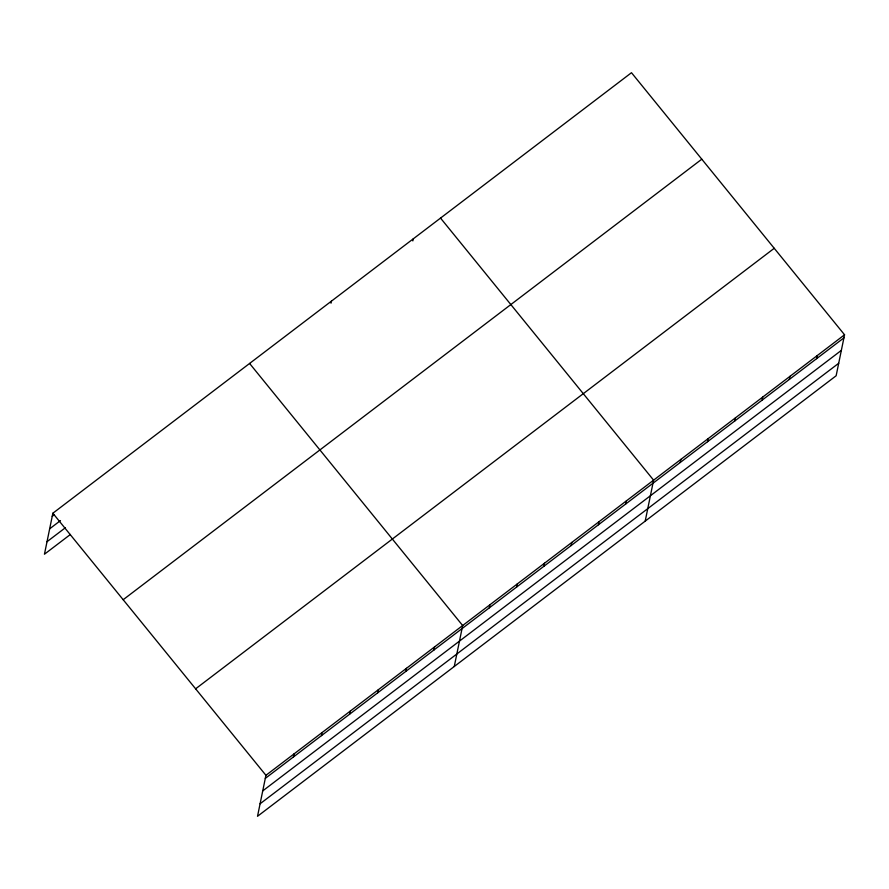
<?xml version="1.0" encoding="UTF-8"?>
<svg xmlns="http://www.w3.org/2000/svg" width="889" height="889" viewBox="0 0 889 889"><rect width="100%" height="100%" fill="white"/><g stroke="black" fill="none" stroke-linecap="round" stroke-linejoin="round"><path stroke-width="1.33" d="M844.55 334.786L265.933 775.308L257.521 816.291L836.138 375.769L844.55 334.786L631.479 72.709L52.862 513.231L44.45 554.214L70.398 534.467M330.997 303.205L331.419 301.149M293.403 756.995L294.037 753.905M412.829 240.908L413.252 238.841M321.518 735.592L322.151 732.514M349.621 714.2L350.255 711.111M377.725 692.809L378.358 689.72M405.829 671.406L406.462 668.317M433.932 650.015L434.565 646.925M454.257 666.517L462.669 625.534L249.587 363.445M489.306 607.843L489.939 604.764M516.587 587.084L517.22 583.995M543.868 566.315L544.501 563.226M571.138 545.546L571.771 542.457M598.419 524.777L599.053 521.687M625.7 504.007L626.334 500.929M645.192 521.143L653.604 480.16L440.533 218.083M680.252 462.48L680.885 459.391M707.533 441.711L708.166 438.621M734.803 420.942L735.436 417.852M762.084 400.172L762.718 397.083M789.365 379.403L789.999 376.325M816.635 358.645L817.269 355.556M52.229 516.309L54.396 514.664M49.662 528.822L60.474 520.587M47.017 541.701L65.397 527.722M123.182 599.708L701.788 159.198M195.624 688.819L774.23 248.298M265.3 778.386L843.917 337.876M262.733 790.899L841.35 350.377M260.088 803.789L838.705 363.268M52.862 513.231L265.933 775.308"/></g></svg>
